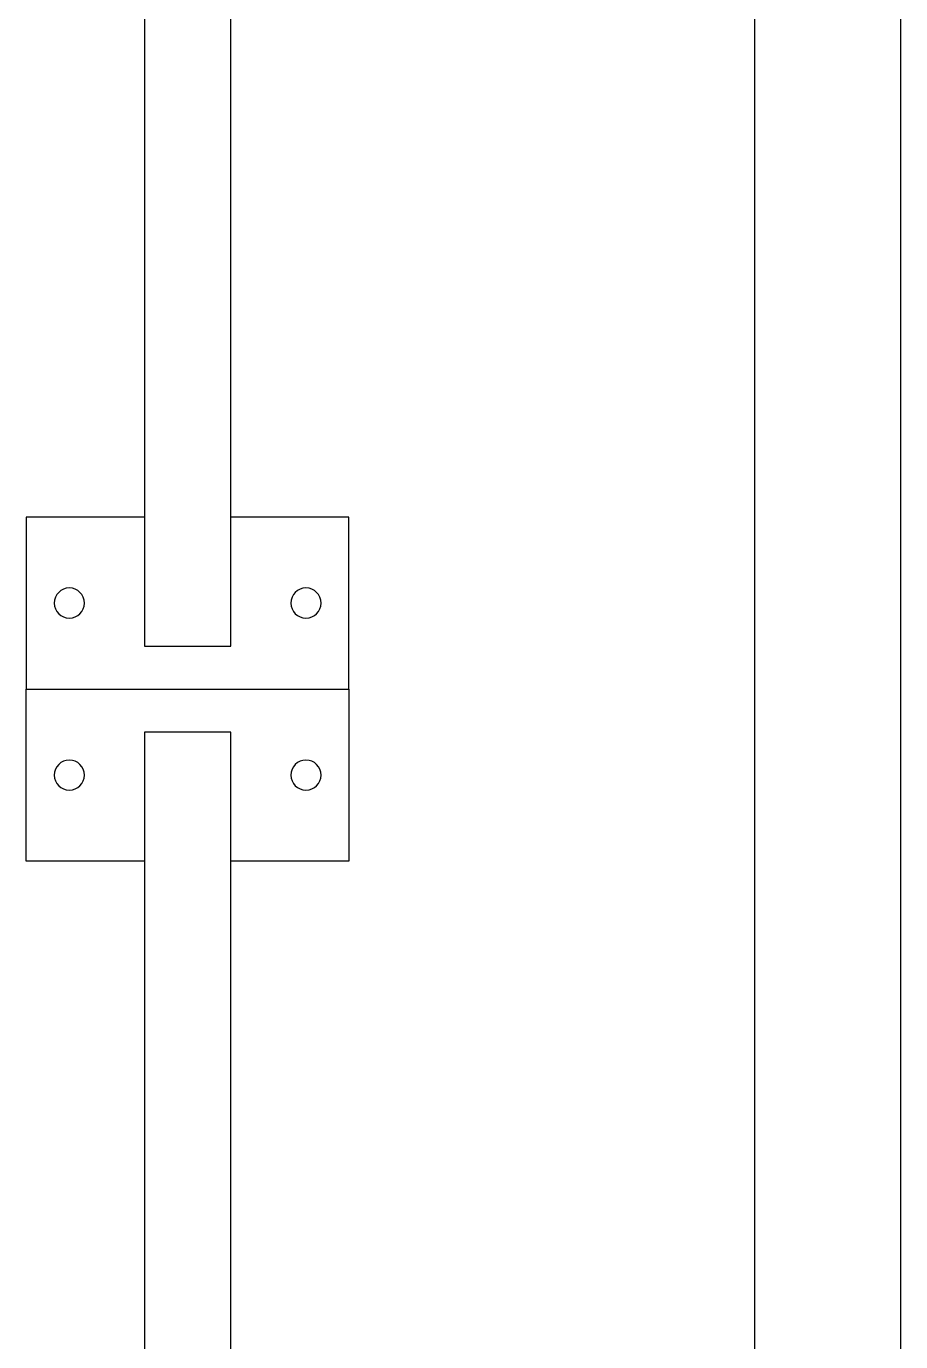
# Model space of a CAD drawing. Header units: millimetres. Extents: x 163705 to 1616509, y 81827 to 302547.
# Drawn here: x 254054 to 254460, y 152342 to 152953 of the extents above; entities that cross this region are included whole.
import ezdxf

# ---------------------------------------------------------------- set-up
doc = ezdxf.new("R2010")
doc.units = ezdxf.units.MM
doc.header["$LTSCALE"] = 10

# ---------------------------------------------------------------- blocks, each defined once
blk = doc.blocks.new('G$C5344DCDD')
blk.add_lwpolyline([(-7097.59, 591.14), (3578.78, 591.14), (3578.78, 659.14), (-7097.59, 659.14)], close=True)
blk = doc.blocks.new('A$C9a6fd652')
for points in [[(80, 55), (80, 0), (0, 0), (0, 150), (80, 150), (80, 95)], [(1460, 55), (1460, 0), (1540, 0), (1540, 150), (1460, 150), (1460, 95)]]:
    blk.add_lwpolyline(points)
blk.add_lwpolyline([(20, 95), (1520, 95), (1520, 55), (20, 55)], close=True)
for centre in [(40, 130), (1500, 130), (40, 20), (1500, 20)]:
    blk.add_circle(centre, 7)
blk = doc.blocks.new('G$C2612153E')
at = {"xscale": -1, "rotation": 180}
for p in [(150, 150), (1690, 150)]:
    blk.add_blockref('A$C9a6fd652', p, dxfattribs=at)
blk = doc.blocks.new('A$C790c3438')
for name, p, rotation in [('G$C2612153E', (9059.57, 11948.92), 90), ('G$C5344DCDD', (8656.88, 9202.25), 270)]:
    blk.add_blockref(name, p, dxfattribs=dict(rotation=rotation))

msp = doc.modelspace()

# ---------------------------------------------------------------- block references
msp.add_blockref('A$C790c3438', (245144.313, 139006.156))

doc.saveas('drawing.dxf')
